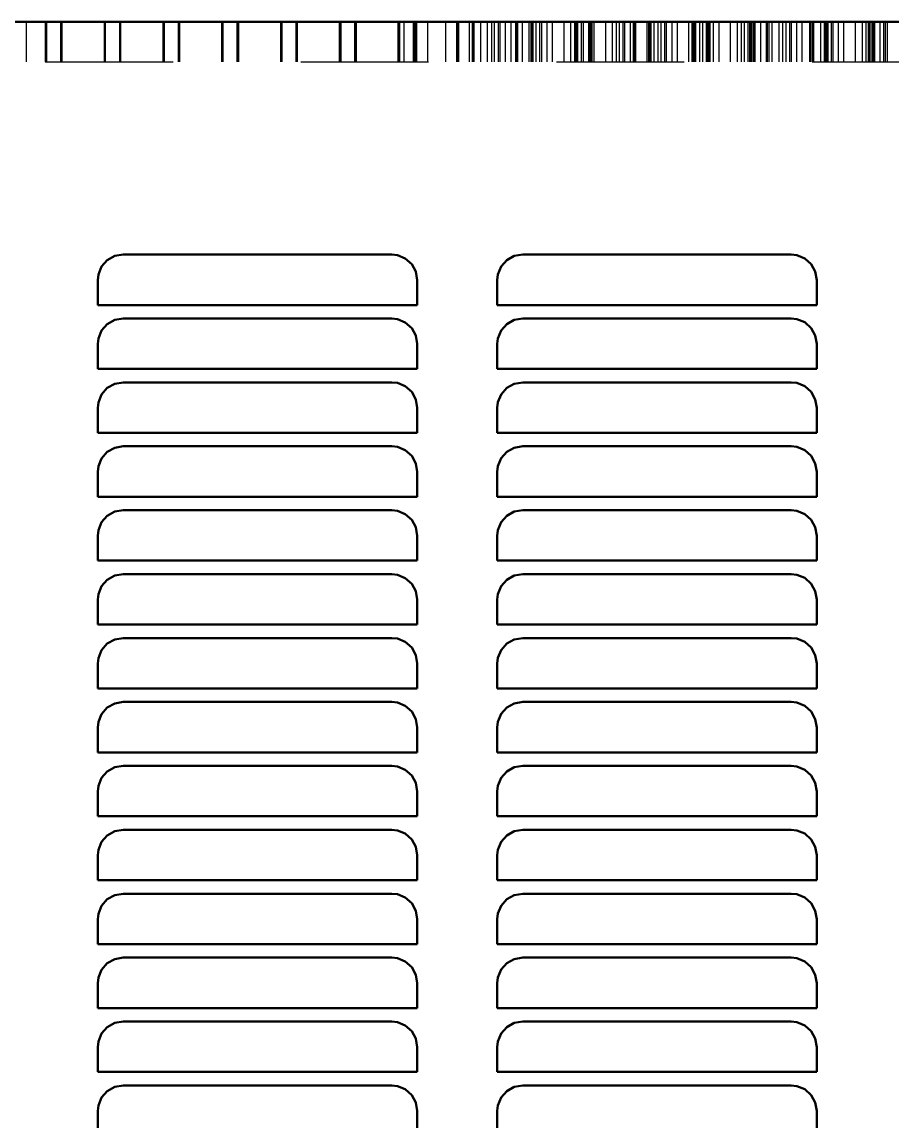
# Model space of a CAD drawing. Header units: inches. Extents: x -0.3 to 35.5, y 0 to 36.6.
# Drawn here: x 6.55 to 13.36, y 27.3 to 35.9 of the extents above; entities that cross this region are included whole.
import ezdxf

# ---------------------------------------------------------------- set-up
doc = ezdxf.new("R2010")
doc.units = ezdxf.units.IN
doc.header["$MEASUREMENT"] = 0
doc.linetypes.add('Dashed', pattern=[2, 1, -1])
doc.layers.add('AM_0', color=7, linetype='Continuous', lineweight=50)
doc.layers.add('AM_9', color=6, linetype='Dashed', lineweight=25)

msp = doc.modelspace()

# ---------------------------------------------------------------- linework, layer by layer
at = {"layer": 'AM_0'}
for p, q in [((-0.27, 35.9), (35.27, 35.9)), ((9.441, 34.081), (7.341, 34.081)), ((12.566, 34.081), (10.466, 34.081)), ((7.141, 33.881), (7.141, 33.686)), ((9.641, 33.686), (9.641, 33.881)), ((10.266, 33.881), (10.266, 33.686)), ((12.766, 33.686), (12.766, 33.881)), ((7.141, 33.686), (9.641, 33.686)), ((10.266, 33.686), (12.766, 33.686)), ((9.441, 33.581), (7.341, 33.581)), ((12.566, 33.581), (10.466, 33.581)), ((7.141, 33.381), (7.141, 33.186)), ((9.641, 33.186), (9.641, 33.381)), ((10.266, 33.381), (10.266, 33.186)), ((12.766, 33.186), (12.766, 33.381)), ((7.141, 33.186), (9.641, 33.186)), ((10.266, 33.186), (12.766, 33.186)), ((9.441, 33.081), (7.341, 33.081)), ((12.566, 33.081), (10.466, 33.081)), ((7.141, 32.881), (7.141, 32.686)), ((9.641, 32.686), (9.641, 32.881)), ((10.266, 32.881), (10.266, 32.686)), ((12.766, 32.686), (12.766, 32.881)), ((7.141, 32.686), (9.641, 32.686)), ((10.266, 32.686), (12.766, 32.686)), ((9.441, 32.581), (7.341, 32.581)), ((12.566, 32.581), (10.466, 32.581)), ((7.141, 32.381), (7.141, 32.186)), ((9.641, 32.186), (9.641, 32.381)), ((10.266, 32.381), (10.266, 32.186)), ((12.766, 32.186), (12.766, 32.381)), ((7.141, 32.186), (9.641, 32.186)), ((10.266, 32.186), (12.766, 32.186)), ((9.441, 32.081), (7.341, 32.081)), ((12.566, 32.081), (10.466, 32.081)), ((7.141, 31.881), (7.141, 31.686)), ((9.641, 31.686), (9.641, 31.881)), ((10.266, 31.881), (10.266, 31.686)), ((12.766, 31.686), (12.766, 31.881)), ((7.141, 31.686), (9.641, 31.686)), ((10.266, 31.686), (12.766, 31.686)), ((9.441, 31.581), (7.341, 31.581)), ((12.566, 31.581), (10.466, 31.581)), ((7.141, 31.381), (7.141, 31.186)), ((9.641, 31.186), (9.641, 31.381)), ((10.266, 31.381), (10.266, 31.186)), ((12.766, 31.186), (12.766, 31.381)), ((7.141, 31.186), (9.641, 31.186)), ((10.266, 31.186), (12.766, 31.186)), ((9.441, 31.081), (7.341, 31.081)), ((12.566, 31.081), (10.466, 31.081)), ((7.141, 30.881), (7.141, 30.686)), ((9.641, 30.686), (9.641, 30.881)), ((10.266, 30.881), (10.266, 30.686)), ((12.766, 30.686), (12.766, 30.881)), ((7.141, 30.686), (9.641, 30.686)), ((10.266, 30.686), (12.766, 30.686)), ((9.441, 30.581), (7.341, 30.581)), ((12.566, 30.581), (10.466, 30.581)), ((7.141, 30.381), (7.141, 30.186)), ((9.641, 30.186), (9.641, 30.381)), ((10.266, 30.381), (10.266, 30.186)), ((12.766, 30.186), (12.766, 30.381)), ((7.141, 30.186), (9.641, 30.186)), ((10.266, 30.186), (12.766, 30.186)), ((9.441, 30.081), (7.341, 30.081)), ((12.566, 30.081), (10.466, 30.081)), ((7.141, 29.881), (7.141, 29.686)), ((9.641, 29.686), (9.641, 29.881)), ((10.266, 29.881), (10.266, 29.686)), ((12.766, 29.686), (12.766, 29.881)), ((7.141, 29.686), (9.641, 29.686)), ((10.266, 29.686), (12.766, 29.686)), ((9.441, 29.581), (7.341, 29.581)), ((12.566, 29.581), (10.466, 29.581)), ((7.141, 29.381), (7.141, 29.186)), ((9.641, 29.186), (9.641, 29.381)), ((10.266, 29.381), (10.266, 29.186)), ((12.766, 29.186), (12.766, 29.381)), ((7.141, 29.186), (9.641, 29.186)), ((10.266, 29.186), (12.766, 29.186)), ((9.441, 29.081), (7.341, 29.081)), ((12.566, 29.081), (10.466, 29.081)), ((7.141, 28.881), (7.141, 28.686)), ((9.641, 28.686), (9.641, 28.881)), ((10.266, 28.881), (10.266, 28.686)), ((12.766, 28.686), (12.766, 28.881)), ((7.141, 28.686), (9.641, 28.686)), ((10.266, 28.686), (12.766, 28.686)), ((9.441, 28.581), (7.341, 28.581)), ((12.566, 28.581), (10.466, 28.581)), ((7.141, 28.381), (7.141, 28.186)), ((9.641, 28.186), (9.641, 28.381)), ((10.266, 28.381), (10.266, 28.186)), ((12.766, 28.186), (12.766, 28.381)), ((7.141, 28.186), (9.641, 28.186)), ((10.266, 28.186), (12.766, 28.186)), ((9.441, 28.081), (7.341, 28.081)), ((12.566, 28.081), (10.466, 28.081)), ((7.141, 27.881), (7.141, 27.686)), ((9.641, 27.686), (9.641, 27.881)), ((10.266, 27.881), (10.266, 27.686)), ((12.766, 27.686), (12.766, 27.881)), ((7.141, 27.686), (9.641, 27.686)), ((10.266, 27.686), (12.766, 27.686)), ((9.441, 27.581), (7.341, 27.581)), ((12.566, 27.581), (10.466, 27.581)), ((7.141, 27.381), (7.141, 27.186)), ((9.641, 27.186), (9.641, 27.381)), ((10.266, 27.381), (10.266, 27.186)), ((12.766, 27.186), (12.766, 27.381))]:
    msp.add_line(p, q, dxfattribs=at)
for points in [[(7.341, 34.081), (7.2746, 34.0697), (7.2157, 34.0369), (7.1711, 33.9864), (7.1457, 33.9242), (7.141, 33.881)], [(9.641, 33.881), (9.6298, 33.9471), (9.5973, 34.0057), (9.5474, 34.0504), (9.4853, 34.076), (9.441, 34.081)], [(10.466, 34.081), (10.3997, 34.0697), (10.3409, 34.037), (10.2962, 33.9867), (10.2708, 33.9246), (10.266, 33.881)], [(12.766, 33.881), (12.7547, 33.9472), (12.7222, 34.0059), (12.6721, 34.0505), (12.6101, 34.0761), (12.566, 34.081)], [(7.341, 33.581), (7.2746, 33.5697), (7.2157, 33.5369), (7.1711, 33.4864), (7.1457, 33.4242), (7.141, 33.381)], [(9.641, 33.381), (9.6298, 33.4471), (9.5973, 33.5057), (9.5474, 33.5504), (9.4853, 33.576), (9.441, 33.581)], [(10.466, 33.581), (10.3997, 33.5697), (10.3409, 33.537), (10.2962, 33.4867), (10.2708, 33.4246), (10.266, 33.381)], [(12.766, 33.381), (12.7547, 33.4472), (12.7222, 33.5059), (12.6721, 33.5505), (12.6101, 33.5761), (12.566, 33.581)], [(7.341, 33.081), (7.2746, 33.0697), (7.2157, 33.0369), (7.1711, 32.9864), (7.1457, 32.9242), (7.141, 32.881)], [(9.641, 32.881), (9.6298, 32.9471), (9.5973, 33.0057), (9.5474, 33.0504), (9.4853, 33.076), (9.441, 33.081)], [(10.466, 33.081), (10.3997, 33.0697), (10.3409, 33.037), (10.2962, 32.9867), (10.2708, 32.9246), (10.266, 32.881)], [(12.766, 32.881), (12.7547, 32.9472), (12.7222, 33.0059), (12.6721, 33.0505), (12.6101, 33.0761), (12.566, 33.081)], [(7.341, 32.581), (7.2746, 32.5697), (7.2157, 32.5369), (7.1711, 32.4864), (7.1457, 32.4242), (7.141, 32.381)], [(9.641, 32.381), (9.6298, 32.4471), (9.5973, 32.5057), (9.5474, 32.5504), (9.4853, 32.576), (9.441, 32.581)], [(10.466, 32.581), (10.3997, 32.5697), (10.3409, 32.537), (10.2962, 32.4867), (10.2708, 32.4246), (10.266, 32.381)], [(12.766, 32.381), (12.7547, 32.4472), (12.7222, 32.5059), (12.6721, 32.5505), (12.6101, 32.5761), (12.566, 32.581)], [(7.341, 32.081), (7.2746, 32.0697), (7.2157, 32.0369), (7.1711, 31.9864), (7.1457, 31.9242), (7.141, 31.881)], [(9.641, 31.881), (9.6298, 31.9471), (9.5973, 32.0057), (9.5474, 32.0504), (9.4853, 32.076), (9.441, 32.081)], [(10.466, 32.081), (10.3997, 32.0697), (10.3409, 32.037), (10.2962, 31.9867), (10.2708, 31.9246), (10.266, 31.881)], [(12.766, 31.881), (12.7547, 31.9472), (12.7222, 32.0059), (12.6721, 32.0505), (12.6101, 32.0761), (12.566, 32.081)], [(7.341, 31.581), (7.2746, 31.5697), (7.2157, 31.5369), (7.1711, 31.4864), (7.1457, 31.4242), (7.141, 31.381)], [(9.641, 31.381), (9.6298, 31.4471), (9.5973, 31.5057), (9.5474, 31.5504), (9.4853, 31.576), (9.441, 31.581)], [(10.466, 31.581), (10.3997, 31.5697), (10.3409, 31.537), (10.2962, 31.4867), (10.2708, 31.4246), (10.266, 31.381)], [(12.766, 31.381), (12.7547, 31.4472), (12.7222, 31.5059), (12.6721, 31.5505), (12.6101, 31.5761), (12.566, 31.581)], [(7.341, 31.081), (7.2746, 31.0697), (7.2157, 31.0369), (7.1711, 30.9864), (7.1457, 30.9242), (7.141, 30.881)], [(9.641, 30.881), (9.6298, 30.9471), (9.5973, 31.0057), (9.5474, 31.0504), (9.4853, 31.076), (9.441, 31.081)], [(10.466, 31.081), (10.3997, 31.0697), (10.3409, 31.037), (10.2962, 30.9867), (10.2708, 30.9246), (10.266, 30.881)], [(12.766, 30.881), (12.7547, 30.9472), (12.7222, 31.0059), (12.6721, 31.0505), (12.6101, 31.0761), (12.566, 31.081)], [(7.341, 30.581), (7.2746, 30.5697), (7.2157, 30.5369), (7.1711, 30.4864), (7.1457, 30.4242), (7.141, 30.381)], [(9.641, 30.381), (9.6298, 30.4471), (9.5973, 30.5057), (9.5474, 30.5504), (9.4853, 30.576), (9.441, 30.581)], [(10.466, 30.581), (10.3997, 30.5697), (10.3409, 30.537), (10.2962, 30.4867), (10.2708, 30.4246), (10.266, 30.381)], [(12.766, 30.381), (12.7547, 30.4472), (12.7222, 30.5059), (12.6721, 30.5505), (12.6101, 30.5761), (12.566, 30.581)], [(7.341, 30.081), (7.2746, 30.0697), (7.2157, 30.0369), (7.1711, 29.9864), (7.1457, 29.9242), (7.141, 29.881)], [(9.641, 29.881), (9.6298, 29.9471), (9.5973, 30.0057), (9.5474, 30.0504), (9.4853, 30.076), (9.441, 30.081)], [(10.466, 30.081), (10.3997, 30.0697), (10.3409, 30.037), (10.2962, 29.9867), (10.2708, 29.9246), (10.266, 29.881)], [(12.766, 29.881), (12.7547, 29.9472), (12.7222, 30.0059), (12.6721, 30.0505), (12.6101, 30.0761), (12.566, 30.081)], [(7.341, 29.581), (7.2746, 29.5697), (7.2157, 29.5369), (7.1711, 29.4864), (7.1457, 29.4242), (7.141, 29.381)], [(9.641, 29.381), (9.6298, 29.4471), (9.5973, 29.5057), (9.5474, 29.5504), (9.4853, 29.576), (9.441, 29.581)], [(10.466, 29.581), (10.3997, 29.5697), (10.3409, 29.537), (10.2962, 29.4867), (10.2708, 29.4246), (10.266, 29.381)], [(12.766, 29.381), (12.7547, 29.4472), (12.7222, 29.5059), (12.6721, 29.5505), (12.6101, 29.5761), (12.566, 29.581)], [(7.341, 29.081), (7.2746, 29.0697), (7.2157, 29.0369), (7.1711, 28.9864), (7.1457, 28.9242), (7.141, 28.881)], [(9.641, 28.881), (9.6298, 28.9471), (9.5973, 29.0057), (9.5474, 29.0504), (9.4853, 29.076), (9.441, 29.081)], [(10.466, 29.081), (10.3997, 29.0697), (10.3409, 29.037), (10.2962, 28.9867), (10.2708, 28.9246), (10.266, 28.881)], [(12.766, 28.881), (12.7547, 28.9472), (12.7222, 29.0059), (12.6721, 29.0505), (12.6101, 29.0761), (12.566, 29.081)], [(7.341, 28.581), (7.2746, 28.5697), (7.2157, 28.5369), (7.1711, 28.4864), (7.1457, 28.4242), (7.141, 28.381)], [(9.641, 28.381), (9.6298, 28.4471), (9.5973, 28.5057), (9.5474, 28.5504), (9.4853, 28.576), (9.441, 28.581)], [(10.466, 28.581), (10.3997, 28.5697), (10.3409, 28.537), (10.2962, 28.4867), (10.2708, 28.4246), (10.266, 28.381)], [(12.766, 28.381), (12.7547, 28.4472), (12.7222, 28.5059), (12.6721, 28.5505), (12.6101, 28.5761), (12.566, 28.581)], [(7.341, 28.081), (7.2746, 28.0697), (7.2157, 28.0369), (7.1711, 27.9864), (7.1457, 27.9242), (7.141, 27.881)], [(9.641, 27.881), (9.6298, 27.9471), (9.5973, 28.0057), (9.5474, 28.0504), (9.4853, 28.076), (9.441, 28.081)], [(10.466, 28.081), (10.3997, 28.0697), (10.3409, 28.037), (10.2962, 27.9867), (10.2708, 27.9246), (10.266, 27.881)], [(12.766, 27.881), (12.7547, 27.9472), (12.7222, 28.0059), (12.6721, 28.0505), (12.6101, 28.0761), (12.566, 28.081)], [(7.341, 27.581), (7.2746, 27.5697), (7.2157, 27.5369), (7.1711, 27.4864), (7.1457, 27.4242), (7.141, 27.381)], [(9.641, 27.381), (9.6298, 27.4471), (9.5973, 27.5057), (9.5474, 27.5504), (9.4853, 27.576), (9.441, 27.581)], [(10.466, 27.581), (10.3997, 27.5697), (10.3409, 27.537), (10.2962, 27.4867), (10.2708, 27.4246), (10.266, 27.381)], [(12.766, 27.381), (12.7547, 27.4472), (12.7222, 27.5059), (12.6721, 27.5505), (12.6101, 27.5761), (12.566, 27.581)]]:
    msp.add_lwpolyline(points, dxfattribs=at)
at = {"layer": 'AM_9'}
for p, q in [((6.58, 35.9), (6.58, 35.588)), ((6.73, 35.9), (6.73, 35.588)), ((6.7358, 35.588), (6.7358, 35.9)), ((6.7416, 35.588), (6.7416, 35.9)), ((6.85, 35.9), (6.85, 35.588)), ((6.8559, 35.588), (6.8559, 35.9)), ((6.8617, 35.588), (6.8617, 35.9)), ((7.19, 35.9), (7.19, 35.588)), ((7.1961, 35.588), (7.1961, 35.9)), ((7.2021, 35.588), (7.2021, 35.9)), ((7.31, 35.9), (7.31, 35.588)), ((7.3161, 35.588), (7.3161, 35.9)), ((7.3223, 35.588), (7.3223, 35.9)), ((7.65, 35.9), (7.65, 35.588)), ((7.6563, 35.588), (7.6563, 35.9)), ((7.6627, 35.588), (7.6627, 35.9)), ((7.77, 35.9), (7.77, 35.588)), ((7.7764, 35.588), (7.7764, 35.9)), ((7.7829, 35.588), (7.7829, 35.9)), ((8.11, 35.9), (8.11, 35.588)), ((8.1167, 35.588), (8.1167, 35.9)), ((8.1233, 35.588), (8.1233, 35.9)), ((8.23, 35.9), (8.23, 35.588)), ((8.2367, 35.588), (8.2367, 35.9)), ((8.2435, 35.588), (8.2435, 35.9)), ((8.57, 35.9), (8.57, 35.588)), ((8.577, 35.588), (8.577, 35.9)), ((8.584, 35.588), (8.584, 35.9)), ((8.69, 35.9), (8.69, 35.588)), ((8.6971, 35.588), (8.6971, 35.9)), ((8.7042, 35.588), (8.7042, 35.9)), ((9.03, 35.9), (9.03, 35.588)), ((9.0374, 35.588), (9.0374, 35.9)), ((9.0448, 35.588), (9.0448, 35.9)), ((9.15, 35.9), (9.15, 35.588)), ((9.1575, 35.588), (9.1575, 35.9)), ((9.165, 35.588), (9.165, 35.9)), ((9.49, 35.9), (9.49, 35.588)), ((9.4978, 35.588), (9.4978, 35.9)), ((9.5056, 35.588), (9.5056, 35.9)), ((9.5391, 35.588), (9.5391, 35.9)), ((9.61, 35.9), (9.61, 35.588)), ((9.6179, 35.588), (9.6179, 35.9)), ((9.6241, 35.588), (9.6241, 35.9)), ((9.6259, 35.588), (9.6259, 35.9)), ((9.6386, 35.588), (9.6386, 35.9)), ((9.7235, 35.588), (9.7235, 35.9)), ((9.8648, 35.588), (9.8648, 35.9)), ((9.9497, 35.588), (9.9497, 35.9)), ((9.95, 35.9), (9.95, 35.588)), ((9.9583, 35.588), (9.9583, 35.9)), ((9.964, 35.588), (9.964, 35.9)), ((9.9666, 35.588), (9.9666, 35.9)), ((10.0489, 35.588), (10.0489, 35.9)), ((10.07, 35.9), (10.07, 35.588)), ((10.0784, 35.588), (10.0784, 35.9)), ((10.0868, 35.588), (10.0868, 35.9)), ((10.1386, 35.588), (10.1386, 35.9)), ((10.1904, 35.588), (10.1904, 35.9)), ((10.2235, 35.588), (10.2235, 35.9)), ((10.2462, 35.588), (10.2462, 35.9)), ((10.2754, 35.588), (10.2754, 35.9)), ((10.2895, 35.588), (10.2895, 35.9)), ((10.3312, 35.588), (10.3312, 35.9)), ((10.3744, 35.588), (10.3744, 35.9)), ((10.41, 35.9), (10.41, 35.588)), ((10.4188, 35.588), (10.4188, 35.9)), ((10.4277, 35.588), (10.4277, 35.9)), ((10.464, 35.588), (10.464, 35.9)), ((10.5161, 35.588), (10.5161, 35.9)), ((10.53, 35.9), (10.53, 35.588)), ((10.539, 35.588), (10.539, 35.9)), ((10.548, 35.588), (10.548, 35.9)), ((10.5489, 35.588), (10.5489, 35.9)), ((10.5719, 35.588), (10.5719, 35.9)), ((10.6011, 35.588), (10.6011, 35.9)), ((10.615, 35.588), (10.615, 35.9)), ((10.6568, 35.588), (10.6568, 35.9)), ((10.6999, 35.588), (10.6999, 35.9)), ((10.7895, 35.588), (10.7895, 35.9)), ((10.8419, 35.588), (10.8419, 35.9)), ((10.87, 35.9), (10.87, 35.588)), ((10.8744, 35.588), (10.8744, 35.9)), ((10.8794, 35.588), (10.8794, 35.9)), ((10.8889, 35.588), (10.8889, 35.9)), ((10.8975, 35.588), (10.8975, 35.9)), ((10.9269, 35.588), (10.9269, 35.9)), ((10.9405, 35.588), (10.9405, 35.9)), ((10.9825, 35.588), (10.9825, 35.9)), ((10.99, 35.9), (10.99, 35.588)), ((10.9996, 35.588), (10.9996, 35.9)), ((11.0092, 35.588), (11.0092, 35.9)), ((11.0254, 35.588), (11.0254, 35.9)), ((11.115, 35.588), (11.115, 35.9)), ((11.1677, 35.588), (11.1677, 35.9)), ((11.1999, 35.588), (11.1999, 35.9)), ((11.2232, 35.588), (11.2232, 35.9)), ((11.2527, 35.588), (11.2527, 35.9)), ((11.266, 35.588), (11.266, 35.9)), ((11.3082, 35.588), (11.3082, 35.9)), ((11.33, 35.9), (11.33, 35.588)), ((11.3401, 35.588), (11.3401, 35.9)), ((11.3503, 35.588), (11.3503, 35.9)), ((11.351, 35.588), (11.351, 35.9)), ((11.4405, 35.588), (11.4405, 35.9)), ((11.45, 35.9), (11.45, 35.588)), ((11.4603, 35.588), (11.4603, 35.9)), ((11.4707, 35.588), (11.4707, 35.9)), ((11.4936, 35.588), (11.4936, 35.9)), ((11.5254, 35.588), (11.5254, 35.9)), ((11.549, 35.588), (11.549, 35.9)), ((11.5786, 35.588), (11.5786, 35.9)), ((11.5916, 35.588), (11.5916, 35.9)), ((11.634, 35.588), (11.634, 35.9)), ((11.6765, 35.588), (11.6765, 35.9)), ((11.766, 35.588), (11.766, 35.9)), ((11.79, 35.9), (11.79, 35.588)), ((11.801, 35.588), (11.801, 35.9)), ((11.8119, 35.588), (11.8119, 35.9)), ((11.8195, 35.588), (11.8195, 35.9)), ((11.851, 35.588), (11.851, 35.9)), ((11.8748, 35.588), (11.8748, 35.9)), ((11.9046, 35.588), (11.9046, 35.9)), ((11.91, 35.9), (11.91, 35.588)), ((11.9172, 35.588), (11.9172, 35.9)), ((11.9212, 35.588), (11.9212, 35.9)), ((11.9324, 35.588), (11.9324, 35.9)), ((11.9598, 35.588), (11.9598, 35.9)), ((12.0021, 35.588), (12.0021, 35.9)), ((12.0916, 35.588), (12.0916, 35.9)), ((12.1455, 35.588), (12.1455, 35.9)), ((12.1765, 35.588), (12.1765, 35.9)), ((12.2007, 35.588), (12.2007, 35.9)), ((12.2306, 35.588), (12.2306, 35.9)), ((12.2429, 35.588), (12.2429, 35.9)), ((12.25, 35.9), (12.25, 35.588)), ((12.2619, 35.588), (12.2619, 35.9)), ((12.2739, 35.588), (12.2739, 35.9)), ((12.2857, 35.588), (12.2857, 35.9)), ((12.3278, 35.588), (12.3278, 35.9)), ((12.37, 35.9), (12.37, 35.588)), ((12.3822, 35.588), (12.3822, 35.9)), ((12.3944, 35.588), (12.3944, 35.9)), ((12.4172, 35.588), (12.4172, 35.9)), ((12.4717, 35.588), (12.4717, 35.9)), ((12.5021, 35.588), (12.5021, 35.9)), ((12.5266, 35.588), (12.5266, 35.9)), ((12.5568, 35.588), (12.5568, 35.9)), ((12.5686, 35.588), (12.5686, 35.9)), ((12.6117, 35.588), (12.6117, 35.9)), ((12.6535, 35.588), (12.6535, 35.9)), ((12.71, 35.9), (12.71, 35.588)), ((12.7231, 35.588), (12.7231, 35.9)), ((12.7362, 35.588), (12.7362, 35.9)), ((12.7429, 35.588), (12.7429, 35.9)), ((12.7979, 35.588), (12.7979, 35.9)), ((12.8278, 35.588), (12.8278, 35.9)), ((12.83, 35.9), (12.83, 35.588)), ((12.8434, 35.588), (12.8434, 35.9)), ((12.8526, 35.588), (12.8526, 35.9)), ((12.8568, 35.588), (12.8568, 35.9)), ((12.8831, 35.588), (12.8831, 35.9)), ((12.8943, 35.588), (12.8943, 35.9)), ((12.9377, 35.588), (12.9377, 35.9)), ((12.9793, 35.588), (12.9793, 35.9)), ((13.0686, 35.588), (13.0686, 35.9)), ((13.1244, 35.588), (13.1244, 35.9)), ((13.1535, 35.588), (13.1535, 35.9)), ((13.17, 35.9), (13.17, 35.588)), ((13.1788, 35.588), (13.1788, 35.9)), ((13.1845, 35.588), (13.1845, 35.9)), ((13.199, 35.588), (13.199, 35.9)), ((13.2096, 35.588), (13.2096, 35.9)), ((13.2202, 35.588), (13.2202, 35.9)), ((13.2639, 35.588), (13.2639, 35.9)), ((13.29, 35.9), (13.29, 35.588)), ((13.3049, 35.588), (13.3049, 35.9)), ((13.3052, 35.588), (13.3052, 35.9)), ((13.3198, 35.588), (13.3198, 35.9)), ((2.73, 35.588), (32.27, 35.588))]:
    msp.add_line(p, q, dxfattribs=at)

doc.saveas('drawing.dxf')
